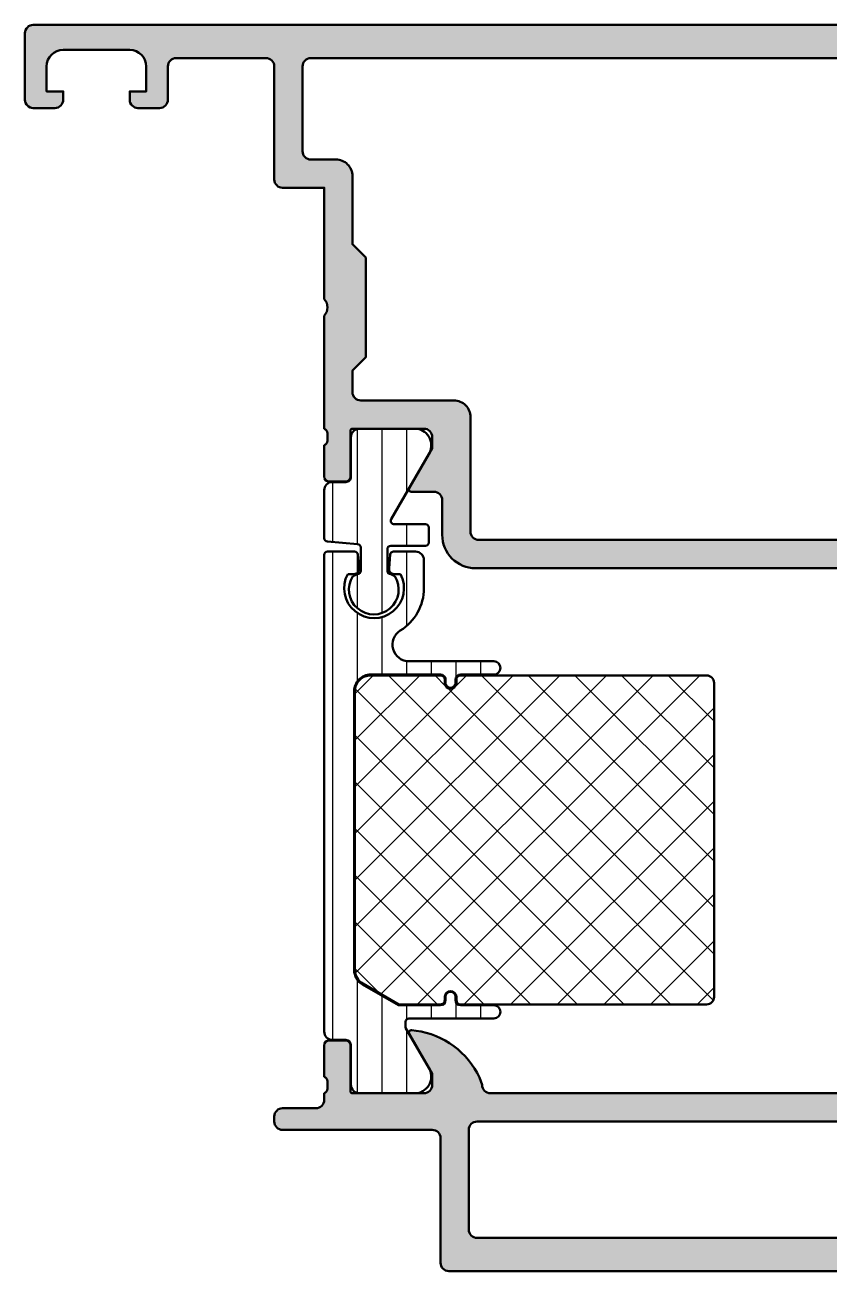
# Model space of a CAD drawing. Extents: x -20 to 78, y 10 to 85.
# Drawn here: x -20 to 28.4, y 10 to 85 of the extents above; entities that cross this region are included whole.
import ezdxf

# ---------------------------------------------------------------- set-up
doc = ezdxf.new("R2010")
doc.units = 0
for name, color, linetype, lineweight in [('0S-Alu contour', 7, 'Continuous', 50), ('0S-Alu hatch', 252, 'Continuous', 25), ('0S-Plastic contour', 254, 'Continuous', 50), ('0S-Plastic hatch', 253, 'Continuous', 25), ('0S-PT contour', 91, 'Continuous', 50), ('0S-PT hatch', 103, 'Continuous', 25)]:
    doc.layers.add(name, color=color, linetype=linetype, lineweight=lineweight)
pattern_1 = [(90, (0, 0), (-1.4859, 0), [])]

# ---------------------------------------------------------------- blocks, each defined once
blk = doc.blocks.new('398790__73D74EE0_FB22_4A8C_B24D_59E023AB0B84_')
at = {"layer": '0S-Alu hatch'}
h = blk.add_hatch(color=256, dxfattribs=at)
edge = h.paths.add_edge_path()
edge.add_line((-4.50000000000557, 18.50000824363941), (4.499999999994201, 18.50000824363964))
edge.add_ellipse((4.500030519905962, 18.00003875976304), major_axis=(-0.499969484808123, 0), ratio=1, start_angle=179.992131141837, end_angle=270.0034975377282, ccw=False)
edge.add_line((4.999999999998977, 17.99997009521247), (4.999999999998976, 10.50000824365055))
edge.add_arc((5.500030517577215, 10.50003876121787), 0.5000305185095038, 180.0034968421549, 269.9965031559675)
edge.add_line((5.499999999993747, 10.00000824363963), (71.64911849975977, 10.00000072212959))
edge.add_arc((71.64911861346518, 11.00000072212953), 0.9999999999999442, 269.9999934851598, 329.9999999999985)
edge.add_line((72.51514401724955, 10.50000072212954), (77.86602540378442, 19.76799914888205))
edge.add_arc((77.00000000000117, 20.267999148882), 0.9999999999989476, 329.9999999999688, 360)
edge.add_line((78.00000000000011, 20.267999148882), (77.99999999999989, 24.5000011283263))
edge.add_arc((77.49995117187522, 24.50000112832613), 0.5000488281246476, 0, 90.00000000004559)
edge.add_line((77.49995117187484, 25.00004995645078), (76.19995117187489, 25.00004995645066))
edge.add_arc((76.19995117187511, 24.50004995645089), 0.4999999999997727, 90.00000000002605, 180)
edge.add_line((75.69995117187534, 24.50004995645089), (75.69995117187511, 24.00004995645101))
edge.add_line((75.69995117187511, 24.00004995645101), (76.69995117187511, 24.00004995645066))
edge.add_line((76.69995117187511, 24.00004995645066), (76.69995117187443, 22.50004995645055))
edge.add_ellipse((75.69995117187506, 22.50004995645026), major_axis=(-0.9999999999993747, 0), ratio=1, start_angle=90.00000000002927, end_angle=180, ccw=False)
edge.add_line((75.69995117187557, 21.50004995645089), (71.69995117187511, 21.50004995645089))
edge.add_ellipse((71.69995117187521, 22.50004995645101), major_axis=(-1.000000000000113, 0), ratio=1, start_angle=0, end_angle=89.99999999999352, ccw=False)
edge.add_line((70.69995117187511, 22.50004995645101), (70.69995117187511, 24.00004995645089))
edge.add_line((70.69995117187511, 24.00004995645089), (71.69995117187511, 24.00004995645101))
edge.add_line((71.69995117187511, 24.00004995645101), (71.69995117187511, 24.50004995645078))
edge.add_arc((71.1999511718746, 24.50004995645061), 0.5000000000005116, 0, 90.00000000004559)
edge.add_line((71.1999511718742, 25.00004995645112), (68.3999629060678, 25.00004995645078))
edge.add_arc((68.39996290606791, 24.50004995645112), 0.499999999999659, 90.00000000001303, 180)
edge.add_line((67.89996290606825, 24.50004995645112), (67.89996290606871, 24.30004995645096))
edge.add_arc((68.39996290606831, 24.30004995645056), 0.4999999999996021, 180, 269.9999999999674)
edge.add_line((68.39996290606803, 23.80004995645096), (68.9000511718749, 23.80004995645107))
edge.add_ellipse((68.90005117187508, 23.30009878457584), major_axis=(-0.4999511718752387, 0), ratio=1, start_angle=180, end_angle=270.00000000001955, ccw=False)
edge.add_line((69.40000234375032, 23.30009878457584), (69.39990234374989, 21.483936675201))
edge.add_arc((70.88651459583814, 21.48659010828756), 1.486614620123871, 180.1022663141738, 270.5198399252815)
edge.add_line((70.90000234375077, 20.00003667520072), (74.18948055541557, 20.00003667520094))
edge.add_ellipse((74.18948055541517, 19.00003667520077), major_axis=(-1.000000000000174, 0), ratio=1, start_angle=149.9999999999873, end_angle=269.9999999999772, ccw=False)
edge.add_line((75.05550595919965, 18.50003667520049), (71.59138288401698, 12.49999950531265))
edge.add_ellipse((70.72535748023272, 12.99999950531302), major_axis=(-1.000000000000031, 0), ratio=1, start_angle=89.99996126453891, end_angle=149.9999999999769, ccw=False)
edge.add_line((70.72535680417138, 11.99999950531322), (57.80000305175907, 12.00000824363952))
edge.add_line((57.80000305175907, 12.00000824363952), (51.72874450683559, 12.43366302879577))
edge.add_line((51.72874450683559, 12.43366302879577), (51.25941467285077, 12.58983673485035))
edge.add_line((51.25941467285077, 12.58983673485035), (50.9223480224606, 12.95185150535804))
edge.add_line((50.9223480224606, 12.95185150535804), (50.8000030517577, 13.43111481102245))
edge.add_line((50.8000030517577, 13.43111481102245), (50.80000305175724, 23.00000824363918))
edge.add_ellipse((51.30000305175747, 23.00000824363918), major_axis=(-0.5000000000002274, 0), ratio=1, start_angle=270, end_angle=360, ccw=False)
edge.add_line((51.30000305175747, 23.50000824363941), (52.30000305175747, 23.50000824363941))
edge.add_line((52.30000305175747, 23.50000824363941), (52.55000305175769, 23.56699432762379))
edge.add_line((52.55000305175769, 23.56699432762379), (52.73301696777287, 23.75000824363964))
edge.add_line((52.73301696777287, 23.75000824363964), (52.80000305175724, 24.00000824364032))
edge.add_line((52.80000305175724, 24.00000824364032), (52.80000305175747, 25.5000082413303))
edge.add_ellipse((52.8788394983005, 25.7675288333234), major_axis=(-0.2788950563274208, 0), ratio=1, start_angle=-1.16458937409908, end_angle=73.580123580507, ccw=False)
edge.add_line((52.60000205175747, 25.77319724132179), (52.60000205175747, 26.22679124132178))
edge.add_ellipse((52.87887014740064, 26.23245190079883), major_axis=(-0.2789255417371575, 0), ratio=1, start_angle=-73.57540544464553, end_angle=1.162870072885596, ccw=False)
edge.add_line((52.80000305175748, 26.49999524132178), (52.80000305175748, 28.38000624133029))
edge.add_arc((52.50000305175747, 28.3800062413303), 0.3000000000000043, 0, 89.99999999999864)
edge.add_line((52.50000305175748, 28.6800062413303), (51.5200287327147, 28.6800062413303))
edge.add_arc((51.5200287327147, 28.38000624133029), 0.3000000000000149, 90.00000000000136, 180)
edge.add_line((51.22002873271469, 28.38000624133029), (51.22002873271469, 25.6200082413303))
edge.add_ellipse((51.10002873502341, 25.62000824133029), major_axis=(-0.1199999976912878, 0), ratio=1, start_angle=90.00000000000341, end_angle=180, ccw=False)
edge.add_line((51.10002873502342, 25.500008243639), (46.80000305175747, 25.50000824363941))
edge.add_ellipse((46.79999273164656, 25.99999792352851), major_axis=(-0.4999896799956042, 0), ratio=1, start_angle=-0.001182622279827683, end_angle=90.0011826220071, ccw=False)
edge.add_line((46.30000305175747, 26.0000082436391), (46.30000305175769, 26.70002045067044))
edge.add_line((46.30000305175769, 26.70002045067044), (47.68824768066372, 29.1045309487172))
edge.add_arc((47.56129708511834, 29.16122133523455), 0.1390332824643522, 335.9366245844328, 446.6097434881066)
edge.add_line((47.5695190429684, 29.30001129539711), (47.5291900634769, 29.29453339012401))
edge.add_line((47.5291900634769, 29.29453339012401), (47.26858520507869, 29.26847137840515))
edge.add_arc((47.98929224566395, 24.32045709332615), 5.00022639524402, 98.28718532858188, 149.7131689069925)
edge.add_line((43.67153930663914, 26.84221710594387), (43.46289062500079, 26.44503082664711))
edge.add_line((43.46289062500079, 26.44503082664711), (43.30000305175679, 26.00000824363941))
edge.add_ellipse((42.80000305082603, 26.00000824363907), major_axis=(-0.5000000009307543, 0), ratio=1, start_angle=89.99650294258907, end_angle=180, ccw=False)
edge.add_line((42.79997253324302, 25.50000824363964), (40.90001525878858, 25.50000824363964))
edge.add_arc((40.90001525878864, 24.00000824363981), 1.499999999999829, 90.00000000000217, 180)
edge.add_line((39.40001525878881, 24.00000824363981), (39.40001525878836, 21.2000082436398))
edge.add_ellipse((38.90001525878825, 21.20000824363968), major_axis=(-0.5000000000001137, 0), ratio=1, start_angle=90.00000000001302, end_angle=180, ccw=False)
edge.add_line((38.90001525878836, 20.70000824363957), (8.00003051757733, 20.70000824363957))
edge.add_ellipse((8.000010727895614, 21.20001897125944), major_axis=(-0.5000107280114893, 0), ratio=1, start_angle=0.0012292686208184023, end_angle=90.00226768182557, ccw=False)
edge.add_line((7.499999999999204, 21.20000824363685), (7.337127685546306, 21.64503082664727))
edge.add_arc((2.810831850583028, 19.52062037092582), 5.000047376773994, 25.14294558707304, 81.71391756521133)
edge.add_line((3.531417846678437, 24.4684713784053), (3.270812988277498, 24.49453339012417))
edge.add_line((3.270812988277498, 24.49453339012417), (3.230484008788494, 24.50001129539716))
edge.add_arc((3.238705966638377, 24.36122133523458), 0.1390332824643608, 93.3902565118197, 204.0633754152994)
edge.add_line((3.111755371092731, 24.30453094871781), (4.499999999998976, 21.90002045067116))
edge.add_line((4.499999999998976, 21.90002045067116), (4.499999999998976, 21.20000824363991))
edge.add_ellipse((4.000010320109652, 21.19999792352889), major_axis=(-0.4999896799958316, 0), ratio=1, start_angle=89.99881737812319, end_angle=180.0011826222799, ccw=False)
edge.add_line((3.999999999999886, 20.70000824363957), (-0.3000256809578019, 20.70000824363921))
edge.add_ellipse((-0.3000256809578161, 20.82000824363921), major_axis=(-0.120000000000001, 0), ratio=1, start_angle=0, end_angle=90.00000000000682, ccw=False)
edge.add_line((-0.4200256809578172, 20.82000824363921), (-0.4200256809578065, 23.5800062436392))
edge.add_arc((-0.7200256809578179, 23.58000624363921), 0.3000000000000114, 0, 90)
edge.add_line((-0.7200256809578179, 23.88000624363922), (-1.700000000000599, 23.88000624363921))
edge.add_arc((-1.700000000000585, 23.58000624363921), 0.3000000000000078, 90.00000000000273, 180)
edge.add_line((-2.000000000000593, 23.58000624363921), (-2.000000000000596, 21.69999524363069))
edge.add_ellipse((-2.078867095643758, 21.43245190310775), major_axis=(-0.2789255417371457, 0), ratio=1, start_angle=178.8371299271133, end_angle=253.5754054446464, ccw=False)
edge.add_line((-1.799999000000594, 21.42679124363069), (-1.799999000000596, 20.97319724363069))
edge.add_ellipse((-2.078836446543633, 20.96752883563231), major_axis=(-0.2788950563274236, 0), ratio=1, start_angle=106.4198764194908, end_angle=181.1645893740976, ccw=False)
edge.add_line((-2.000000000000598, 20.7000082436392), (-2.000000000001477, 20.30001129539677))
edge.add_ellipse((-2.499984741444393, 20.29999603707308), major_axis=(-0.499984741675739, 0), ratio=1, start_angle=89.99999999943333, end_angle=180.0017485284276, ccw=False)
edge.add_line((-2.499984741449338, 19.80001129539734), (-4.500000000005798, 19.80001129539745))
edge.add_arc((-4.499938970430648, 19.2999502581446), 0.5000610409769993, 90.00699262050773, 179.9877617963108)
edge.add_line((-5.000000000000341, 19.30005706965641), (-5.00000000000125, 19.00000824364987))
edge.add_arc((-4.499969482422898, 19.00003876121776), 0.5000305185096174, 180.0034968421549, 269.9965031560586)
edge = h.paths.add_edge_path()
edge.add_line((48.60001525878863, 12.00000569351017), (7.20000305175688, 12.00000569351028))
edge.add_ellipse((7.200003051756993, 12.5000056935104), major_axis=(-0.5000000000001137, 0), ratio=1, start_angle=0, end_angle=89.99999999998698, ccw=False)
edge.add_line((6.70000305175688, 12.50000569351028), (6.70000305175688, 18.50000519188155))
edge.add_ellipse((7.200003051757221, 18.50000519188155), major_axis=(-0.5000000000003411, 0), ratio=1, start_angle=270.000000000013, end_angle=360, ccw=False)
edge.add_line((7.200003051757107, 19.00000519188189), (39.60001525878795, 19.00000519188166))
edge.add_arc((39.60001525878846, 20.50000519188206), 1.500000000000397, 269.9999999999804, 360)
edge.add_line((41.10001525878885, 20.50000519188166), (41.10001525878863, 23.30000824363908))
edge.add_ellipse((41.60001525878868, 23.30000824363908), major_axis=(-0.500000000000057, 0), ratio=1, start_angle=269.9999999999544, end_angle=360, ccw=False)
edge.add_line((41.60001525878908, 23.80000824363914), (48.60001525878885, 23.80000824363914))
edge.add_ellipse((48.60001525878897, 23.30000824363925), major_axis=(-0.4999999999998864, 0), ratio=1, start_angle=180, end_angle=270.000000000013, ccw=False)
edge.add_line((49.10001525878886, 23.30000824363937), (49.10001525878886, 12.50000569351062))
edge.add_ellipse((48.6000152587884, 12.50000569351062), major_axis=(-0.5000000000004547, 0), ratio=1, start_angle=90.00000000002609, end_angle=180, ccw=False)
at = {"layer": '0S-Alu contour', "color": 7}
for points in [[(3.111755371092731, 24.30453094871781), (4.499999999998976, 21.90002045067116), (4.499999999998976, 21.20000824363991)], [(3.531417846678437, 24.4684713784053), (3.270812988277498, 24.49453339012417), (3.230484008788494, 24.50001129539716)], [(-2.000000000000593, 23.58000624363921), (-2.000000000000596, 21.69999524363069)], [(-0.7200256809578179, 23.88000624363922), (-1.700000000000599, 23.88000624363921)], [(-0.4200256809578172, 20.82000824363921), (-0.4200256809578065, 23.5800062436392)], [(-1.799999000000594, 21.42679124363069), (-1.799999000000596, 20.97319724363069)], [(7.499999999999204, 21.20000824363685), (7.337127685546306, 21.64503082664727)], [(-2.000000000000598, 20.7000082436392), (-2.000000000001477, 20.30001129539677)], [(3.999999999999886, 20.70000824363957), (-0.3000256809578019, 20.70000824363921)], [(38.90001525878836, 20.70000824363957), (8.00003051757733, 20.70000824363957)], [(-2.499984741449338, 19.80001129539734), (-4.500000000005798, 19.80001129539745)], [(-5.000000000000341, 19.30005706965641), (-5.00000000000125, 19.00000824364987)], [(7.200003051757107, 19.00000519188189), (39.60001525878795, 19.00000519188166)], [(-4.50000000000557, 18.50000824363941), (4.499999999994201, 18.50000824363964)], [(6.70000305175688, 12.50000569351028), (6.70000305175688, 18.50000519188155)], [(4.999999999998977, 17.99997009521247), (4.999999999998976, 10.50000824365055)], [(48.60001525878863, 12.00000569351017), (7.20000305175688, 12.00000569351028)], [(5.499999999993747, 10.00000824363963), (71.64911849975977, 10.00000072212959)]]:
    blk.add_lwpolyline(points, dxfattribs=at)
for centre, radius, start, end in [((3.238705966638377, 24.36122133523458), 0.1390332824643608, 93.3902565118197, 204.0633754152994), ((2.810831850583028, 19.52062037092582), 5.000047376773994, 25.14294558707304, 81.71391756521133), ((-1.700000000000585, 23.58000624363921), 0.3000000000000078, 90.00000000000273, 180), ((-0.7200256809578179, 23.58000624363921), 0.3000000000000114, 0, 90), ((-4.499938970430648, 19.2999502581446), 0.5000610409769993, 90.00699262050773, 179.9877617963108), ((-4.499969482422898, 19.00003876121776), 0.5000305185096174, 180.0034968421549, 269.9965031560586), ((5.500030517577215, 10.50003876121787), 0.5000305185095038, 180.0034968421549, 269.9965031559675)]:
    blk.add_arc(centre, radius, start, end, dxfattribs=at)
at = {"layer": '0S-Alu contour', "color": 7, "extrusion": (0, 0, -1)}
for centre, radius, start, end in [((2.078867095643758, 21.43245190310775), 0.2789255417371457, 106.4245945553536, 181.1628700728868), ((-4.000010320109652, 21.19999792352889), 0.4999896799958316, 179.9988173777201, 270.0011826218768), ((-8.000010727895614, 21.20001897125944), 0.5000107280114893, 269.9977323181744, 359.9987707313792), ((2.499984741444393, 20.29999603707308), 0.4999847416757391, 179.9982514715724, 270.0000000005667), ((2.078836446543633, 20.96752883563231), 0.2788950563274236, 178.8354106259024, 253.5801235805092), ((0.3000256809578161, 20.82000824363921), 0.120000000000001, 269.9999999999932, 0), ((-7.200003051757221, 18.50000519188155), 0.5000000000003411, 0, 89.99999999998697), ((-4.500030519905962, 18.00003875976304), 0.499969484808123, 89.99650246227179, 180.007868858163), ((-7.200003051756993, 12.5000056935104), 0.5000000000001137, 270.000000000013, 0)]:
    blk.add_arc(centre, radius, start, end, dxfattribs=at)
blk = doc.blocks.new('371280__EBB3E214_473C_4F26_9E7B_59415303142A_')
at = {"layer": '0S-PT hatch'}
h = blk.add_hatch(dxfattribs=at)
h.set_pattern_fill('ANSI37', color=256, scale=0.625, angle=90, style=0)
h.set_pattern_definition([(135, (0, 0), (-1.403165018917055, -1.403165018917055), []), (225, (0, 0), (1.403165018917055, -1.403165018917055), [])])
edge = h.paths.add_edge_path()
edge.add_ellipse((20.99996411505678, 45.39996320358596), major_axis=(-0.4500221525778036, 0), ratio=1, start_angle=180.002820352431, end_angle=269.99747651946143, ccw=False)
edge.add_line((21.44998626708937, 45.3999853556726), (21.44998626714362, 26.49996327329745))
edge.add_ellipse((20.99996411500235, 26.49998309364286), major_axis=(-0.4500221525777468, 0), ratio=1, start_angle=90.00282035246568, end_angle=179.9974765193581, ccw=False)
edge.add_line((20.99998626708925, 26.04996094161033), (6.199987792968229, 26.04996094161044))
edge.add_ellipse((6.199987792968244, 26.29996094161042), major_axis=(-0.2499999999999787, 0), ratio=1, start_angle=0, end_angle=89.9999999999967, ccw=False)
edge.add_line((5.949987792968265, 26.29996094161042), (5.949987792968272, 26.49996094161044))
edge.add_arc((5.599992370604937, 26.49996094161044), 0.3499954223633352, 0, 180)
edge.add_line((5.249996948241602, 26.49996094161044), (5.249996948241602, 26.29996094161051))
edge.add_ellipse((4.999996948241545, 26.29996094161051), major_axis=(-0.2500000000000568, 0), ratio=1, start_angle=89.9999999999967, end_angle=180, ccw=False)
edge.add_line((4.99999694824153, 26.04996094161045), (2.487174387185305, 26.04996094161044))
edge.add_line((2.487174387185305, 26.04996094161044), (0.3250747343361127, 27.29799485979744))
edge.add_ellipse((0.8000817602370204, 28.12080053539814), major_axis=(-0.9500741310318643, 0), ratio=1, start_angle=0.0011422939418821443, end_angle=60.0020918199142, ccw=False)
edge.add_line((-0.1499923706060283, 28.12078159396941), (-0.1500049806611798, 44.89998432859793))
edge.add_ellipse((0.7999950193382688, 44.89998535567294), major_axis=(-0.950000000000004, 0), ratio=1, start_angle=-90.0000000000008, end_angle=6.194420529936906e-05, ccw=False)
edge.add_line((0.799995019338283, 45.84998535567295), (4.99999694824163, 45.84998535567294))
edge.add_ellipse((4.999996948241516, 45.59998535567286), major_axis=(-0.2500000000000782, 0), ratio=1, start_angle=180, end_angle=269.99999999997397, ccw=False)
edge.add_line((5.249996948241594, 45.59998535567286), (5.249996948241715, 45.39998535567294))
edge.add_arc((5.599992370604937, 45.39998535567294), 0.3499954223632216, 180, 360)
edge.add_line((5.949987792968158, 45.39998535567294), (5.949987792968158, 45.59998535567296))
edge.add_ellipse((6.199987792968116, 45.59998535567287), major_axis=(-0.2499999999999574, 0), ratio=1, start_angle=269.99999999997397, end_angle=360, ccw=False)
edge.add_line((6.199987792968229, 45.84998535567282), (20.99998393540224, 45.84998535572729))
at = {"layer": '0S-PT contour', "color": 7}
for points in [[(0.799995019338283, 45.84998535567295), (4.99999694824163, 45.84998535567294)], [(6.199987792968229, 45.84998535567282), (20.99998393540224, 45.84998535572729)], [(5.249996948241594, 45.59998535567286), (5.249996948241715, 45.39998535567294)], [(5.949987792968158, 45.39998535567294), (5.949987792968158, 45.59998535567296)], [(21.44998626708937, 45.3999853556726), (21.44998626714362, 26.49996327329745)], [(-0.1499923706060283, 28.12078159396941), (-0.1500049806611798, 44.89998432859793)], [(4.99999694824153, 26.04996094161045), (2.487174387185305, 26.04996094161044), (0.3250747343361127, 27.29799485979744)], [(5.249996948241602, 26.49996094161044), (5.249996948241602, 26.29996094161051)], [(5.949987792968265, 26.29996094161042), (5.949987792968272, 26.49996094161044)], [(20.99998626708925, 26.04996094161033), (6.199987792968229, 26.04996094161044)]]:
    blk.add_lwpolyline(points, dxfattribs=at)
at = {"layer": '0S-PT contour', "color": 7, "extrusion": (0, 0, -1)}
for centre, radius, start, end in [((-0.7999950193382688, 44.89998535567294), 0.950000000000004, 359.9999380557947, 90.00000000000087), ((-4.999996948241516, 45.59998535567286), 0.2500000000000782, 90.00000000002605, 180), ((-6.199987792968116, 45.59998535567287), 0.2499999999999574, 0, 90.00000000002605), ((-20.99996411505678, 45.39996320358596), 0.4500221525778036, 90.0025234805386, 179.997179647569), ((-0.8000817602370204, 28.12080053539814), 0.9500741310318646, 299.9979081800858, 359.9988577060581), ((-4.999996948241545, 26.29996094161051), 0.2500000000000568, 180, 270.0000000000033), ((-6.199987792968244, 26.29996094161042), 0.2499999999999787, 270.0000000000033, 0), ((-20.99996411500235, 26.49998309364286), 0.4500221525777468, 180.002523480642, 269.9971796475343)]:
    blk.add_arc(centre, radius, start, end, dxfattribs=at)
at = {"layer": '0S-PT contour', "color": 7}
for centre, radius, start, end in [((5.599992370604937, 45.39998535567294), 0.3499954223632216, 180, 0), ((5.599992370604937, 26.49996094161044), 0.3499954223633352, 0, 180)]:
    blk.add_arc(centre, radius, start, end, dxfattribs=at)
blk = doc.blocks.new('284173__B06D1944_C1D8_44AC_A941_96C193E61811___2B6ABFAF_1F3C_430B_A15C_247770D3C22D_')
at = {"layer": '0S-Plastic hatch'}
h = blk.add_hatch(dxfattribs=at)
h.set_pattern_fill('ANSI31', color=256, scale=0.4680000000000001, angle=45, style=0)
h.set_pattern_definition(pattern_1)
edge = h.paths.add_edge_path()
edge.add_line((-2.000000000000596, 56.99001113805333), (-2.000000000000596, 54.10750549230137))
edge.add_arc((-1.799595988752599, 54.10789726604561), 0.2004043941907312, 180.1120085038914, 269.8836202750908)
edge.add_line((-1.800003051758409, 53.90749328527012), (-5.969e-13, 53.74999206456699))
edge.add_ellipse((-0.0004042574462773, 53.54959088913759), major_axis=(-0.2004015831713085, 0), ratio=1, start_angle=180.1112080115199, end_angle=269.8844207674584, ccw=False)
edge.add_line((0.1999969482415932, 53.54997985753573), (0.1999969482415906, 52.14998405370273))
edge.add_ellipse((-0.0004070419540483, 52.15037582177719), major_axis=(-0.2004043731273295, 0), ratio=1, start_angle=90.11419246348709, end_angle=179.8879931053385, ccw=False)
edge.add_line((-7.629395128e-06, 51.94997184667148), (-0.2765027875782948, 51.82658208142214))
edge.add_arc((0.9816775799674388, 51.01679631107989), 1.496252261861719, 147.2339948942791, 392.5172540223671)
edge.add_line((2.243361784373867, 51.82111204478005), (1.999999999999403, 51.94997184667148))
edge.add_ellipse((2.0003965918348, 52.15037300116126), major_axis=(-0.200401546914977, 0), ratio=1, start_angle=0.11120204489219532, end_angle=89.8866123862843, ccw=False)
edge.add_line((1.799995422362687, 52.14998405370273), (1.799995422362684, 53.45000427159824))
edge.add_ellipse((2.000357587040269, 53.44962376792531), major_axis=(-0.200362525980616, 0), ratio=1, start_angle=270.1044375530915, end_angle=359.89119089237767, ccw=False)
edge.add_line((1.999992370604871, 53.64998596105138), (4.099990844725979, 53.64998596105137))
edge.add_arc((4.099594252890568, 53.85038711554113), 0.2004015469149699, 270.1133876137198, 359.8887979551046)
edge.add_line((4.299995422362673, 53.8499981680826), (4.299995422362684, 54.749992064567))
edge.add_arc((4.099573298768291, 54.74958216378547), 0.2004225427558907, 0.1171804371410508, 89.88063399403912)
edge.add_line((4.099990844725965, 54.95000427159823), (2.212425701843741, 54.95000427159824))
edge.add_ellipse((2.212425701843727, 55.15000427159825), major_axis=(-0.2000000000000028, 0), ratio=1, start_angle=-29.879840183826218, end_angle=90.00000000000409, ccw=False)
edge.add_line((2.039011283692123, 55.2496408089585), (4.28548149809886, 59.15955513805332))
edge.add_arc((3.444228849107517, 59.70019006333047), 0.9999960709244738, 327.2729839001592, 441.8183919481002)
edge.add_line((3.586539498098871, 60.69000813805332), (0.1099979999991234, 60.6900082436392))
edge.add_arc((0.1099953603740431, 60.19001226620058), 0.4999959774455904, 89.9996975188133, 180.0003024817733)
edge.add_line((-0.3900006170645795, 60.19000962657038), (-0.3896686724066711, 57.79005273746637))
edge.add_ellipse((-0.6896686695371131, 57.79001124363919), major_axis=(-0.3000000000000047, 0), ratio=1, start_angle=90.00000746561778, end_angle=180.0079247372928, ccw=False)
edge.add_line((-0.6896686304472297, 57.49001124363918), (-1.500000065150402, 57.49001113805332))
edge.add_arc((-1.500000000000596, 56.99001113805333), 0.4999999999999972, 90.00000746561778, 180)
at = {"layer": '0S-Plastic contour', "color": 7}
for points in [[(-0.3900006170645795, 60.19000962657038), (-0.3896686724066711, 57.79005273746637)], [(3.586539498098871, 60.69000813805332), (0.1099979999991234, 60.6900082436392)], [(2.039011283692123, 55.2496408089585), (4.28548149809886, 59.15955513805332)], [(-0.6896686304472297, 57.49001124363918), (-1.500000065150402, 57.49001113805332)], [(-2.000000000000596, 56.99001113805333), (-2.000000000000596, 54.10750549230137)], [(4.099990844725965, 54.95000427159823), (2.212425701843741, 54.95000427159824)], [(4.299995422362673, 53.8499981680826), (4.299995422362684, 54.749992064567)], [(-1.800003051758409, 53.90749328527012), (-5.969e-13, 53.74999206456699)], [(0.1999969482415932, 53.54997985753573), (0.1999969482415906, 52.14998405370273)], [(1.799995422362687, 52.14998405370273), (1.799995422362684, 53.45000427159824)], [(1.999992370604871, 53.64998596105138), (4.099990844725979, 53.64998596105137)], [(-7.629395128e-06, 51.94997184667148), (-0.2765027875782948, 51.82658208142214)], [(2.243361784373867, 51.82111204478005), (1.999999999999403, 51.94997184667148)]]:
    blk.add_lwpolyline(points, dxfattribs=at)
for centre, radius, start, end in [((0.1099953603740431, 60.19001226620058), 0.4999959774455904, 89.9996975188133, 180.0003024817733), ((3.444228849107517, 59.70019006333047), 0.9999960709244738, 327.2729839001592, 81.81839194810021), ((-1.500000000000596, 56.99001113805333), 0.4999999999999972, 90.00000746561778, 180), ((4.099573298768291, 54.74958216378547), 0.2004225427558907, 0.1171804371410508, 89.88063399403912), ((-1.799595988752599, 54.10789726604561), 0.2004043941907312, 180.1120085038914, 269.8836202750908), ((4.099594252890568, 53.85038711554113), 0.2004015469149699, 270.1133876137198, 359.8887979551046), ((0.9816775799674388, 51.01679631107989), 1.496252261861719, 147.2339948942791, 32.51725402236708)]:
    blk.add_arc(centre, radius, start, end, dxfattribs=at)
at = {"layer": '0S-Plastic contour', "color": 7, "extrusion": (0, 0, -1)}
for centre, radius, start, end in [((0.6896686695371131, 57.79001124363919), 0.3000000000000047, 179.9920752627072, 269.9999925343822), ((-2.212425701843727, 55.15000427159825), 0.2000000000000028, 269.9999999999959, 29.87984018382625), ((0.0004042574462773, 53.54959088913759), 0.2004015831713085, 90.1155792325416, 179.8887919884801), ((-2.000357587040269, 53.44962376792531), 0.200362525980616, 0.1088091076223094, 89.89556244690851), ((0.0004070419540483, 52.15037582177719), 0.2004043731273295, 180.1120068946615, 269.8858075365129), ((-2.0003965918348, 52.15037300116126), 0.200401546914977, 270.1133876137157, 359.8887979551078)]:
    blk.add_arc(centre, radius, start, end, dxfattribs=at)
blk = doc.blocks.new('284173__25FDC08F_BD5D_4C4C_A2ED_BCF768C8A1D4___205DA01F_A768_43CD_B1E0_B575760CC8D6_')
at = {"layer": '0S-Plastic hatch'}
h = blk.add_hatch(dxfattribs=at)
h.set_pattern_fill('ANSI31', color=256, scale=0.4680000000000001, angle=45, style=0)
h.set_pattern_definition(pattern_1)
edge = h.paths.add_edge_path()
edge.add_line((-2.000006103519396, 53.09996088836273), (-1.999999985072108, 24.41000513701569))
edge.add_arc((-1.499999985072122, 24.41000524364617), 0.4999999999999972, 180.0000122241782, 270)
edge.add_line((-1.499999985072122, 23.91000524364617), (-0.6896686666672736, 23.91000524364617))
edge.add_ellipse((-0.6896686666672736, 23.61000524364617), major_axis=(-0.2999999999999971, 0), ratio=1, start_angle=180, end_angle=270, ccw=False)
edge.add_line((-0.3896686666672764, 23.61000524364617), (-0.3900006170643024, 21.21000686070986))
edge.add_arc((0.1099953603743131, 21.21000422108478), 0.4999959774455833, 179.9996975182267, 270.0003024811867)
edge.add_line((0.1099979999993933, 20.71000824364617), (3.586539498098858, 20.71000824364617))
edge.add_arc((3.444228849107503, 21.69982631836902), 0.9999960709244778, 278.1816080518998, 392.7270160998402)
edge.add_line((4.285481498098855, 22.24046124364617), (2.900003051757224, 24.64018063442868))
edge.add_line((2.900003051757224, 24.64018063442868), (2.900003051757224, 24.99997314864176))
edge.add_ellipse((3.100003051757212, 24.99997314864182), major_axis=(-0.1999999999999886, 0), ratio=1, start_angle=270.00000000001626, end_angle=360, ccw=False)
edge.add_line((3.100003051757155, 25.19997314864181), (8.199990844725974, 25.19997314864183))
edge.add_arc((8.199990844725974, 25.59996704512619), 0.3999938964843608, 270, 450)
edge.add_line((8.199990844725974, 25.99996094161055), (6.199987792968116, 25.99996094161067))
edge.add_ellipse((6.199987792968144, 26.29996094161065), major_axis=(-0.2999999999999829, 0), ratio=1, start_angle=0, end_angle=89.9999999999946, ccw=False)
edge.add_line((5.899987792968161, 26.29996094161065), (5.899987792968161, 26.49996094161059))
edge.add_arc((5.59999237060488, 26.49996094161047), 0.2999954223632812, 0, 180)
edge.add_line((5.299996948241599, 26.49996094161035), (5.299996948241599, 26.29996094161063))
edge.add_ellipse((4.999996948241474, 26.29996094161056), major_axis=(-0.300000000000125, 0), ratio=1, start_angle=90.00000000001091, end_angle=180, ccw=False)
edge.add_line((4.99999694824153, 25.99996094161044), (2.473779296874525, 25.99996094161055))
edge.add_line((2.473779296874525, 25.99996094161055), (0.3000762939447696, 27.25469268920527))
edge.add_ellipse((0.8000825696632176, 28.12080100274063), major_axis=(-1.000074940458406, 0), ratio=1, start_angle=0.0011141101646217066, end_angle=60.0020636361117, ccw=False)
edge.add_line((-0.1999923706061229, 28.12078155639282), (-0.2000049806611486, 44.89998427454138))
edge.add_ellipse((0.7999950193383399, 44.89998535567308), major_axis=(-1.000000000000072, 0), ratio=1, start_angle=-89.99999999999591, end_angle=6.194420529936906e-05, ccw=False)
edge.add_line((0.7999950193382687, 45.89998535567316), (4.999996948241516, 45.89998535567294))
edge.add_ellipse((4.999996948241587, 45.59998535567293), major_axis=(-0.3000000000000043, 0), ratio=1, start_angle=180, end_angle=270.00000000001353, ccw=False)
edge.add_line((5.299996948241592, 45.59998535567293), (5.299996948241599, 45.39998535567305))
edge.add_arc((5.59999237060488, 45.39998535567305), 0.2999954223632812, 180, 360)
edge.add_line((5.899987792968161, 45.39998535567304), (5.899987792968161, 45.59998535567292))
edge.add_ellipse((6.199987792968343, 45.59998535567287), major_axis=(-0.3000000000001819, 0), ratio=1, start_angle=270, end_angle=360, ccw=False)
edge.add_line((6.199987792968343, 45.89998535567305), (8.199990844725974, 45.89998535567296))
edge.add_arc((8.199990844725974, 46.29997925215739), 0.3999938964844176, 270, 450)
edge.add_line((8.199990844725974, 46.6999731486418), (3.107183946177954, 46.6999731486418))
edge.add_ellipse((3.10718394617794, 47.69997314864174), major_axis=(-0.999999999999943, 0), ratio=1, start_angle=-58.21166935638939, end_angle=90.0000000000008, ccw=False)
edge.add_arc((1.000053194031238, 51.09997314766509), 3.000000000000182, 301.7883306436116, 360.0039970867418)
edge.add_line((4.000053186731247, 51.10018243463732), (3.9999938964839, 52.7999609416105))
edge.add_arc((3.499993896483744, 52.79996094161044), 0.5000000000001564, 0, 90.00000000000651)
edge.add_line((3.499993896483687, 53.2999609416106), (2.173978524999313, 53.29996094161059))
edge.add_arc((2.173978524999299, 53.09996094161061), 0.1999999999999886, 89.99999999999594, 174.9998434473607)
edge.add_line((1.97473963300986, 53.11739263455238), (1.901135558496392, 52.27612068805465))
edge.add_arc((2.199993896480634, 52.24997314864193), 0.3000000000000722, 174.9998434473521, 270.0000000000027)
edge.add_line((2.199993896480648, 51.94997314864185), (2.586716358770402, 51.9499731486418))
edge.add_ellipse((1.000053194031423, 51.09997314766513), major_axis=(-1.799999999999962, 0), ratio=1, start_angle=-28.17864277579929, end_angle=208.1786427757992, ccw=False)
edge.add_line((-0.5866099707075562, 51.9499731486418), (-0.2000061035193426, 51.94997314864192))
edge.add_arc((-0.2000061035192999, 52.24997314864197), 0.300000000000054, 269.9999999999919, 365.0001565526374)
edge.add_line((0.0988522344649291, 52.27612068805463), (0.0252481599515733, 53.11739263455232))
edge.add_arc((-0.1739907320380922, 53.0999609416104), 0.2000000000002267, 5.000156552672089, 90.00000000000813)
edge.add_line((-0.1739907320381206, 53.29996094161064), (-1.800006103519351, 53.29996094161062))
edge.add_arc((-1.800006103519365, 53.09996094161059), 0.2000000000000313, 89.99999999999594, 179.9999847272327)
at = {"layer": '0S-Plastic contour', "color": 7}
for points in [[(-0.1739907320381206, 53.29996094161064), (-1.800006103519351, 53.29996094161062)], [(3.499993896483687, 53.2999609416106), (2.173978524999313, 53.29996094161059)], [(-2.000006103519396, 53.09996088836273), (-1.999999985072108, 24.41000513701569)], [(0.0988522344649291, 52.27612068805463), (0.0252481599515733, 53.11739263455232)], [(1.97473963300986, 53.11739263455238), (1.901135558496392, 52.27612068805465)], [(4.000053186731247, 51.10018243463732), (3.9999938964839, 52.7999609416105)], [(-0.5866099707075562, 51.9499731486418), (-0.2000061035193426, 51.94997314864192)], [(2.199993896480648, 51.94997314864185), (2.586716358770402, 51.9499731486418)], [(8.199990844725974, 46.6999731486418), (3.107183946177954, 46.6999731486418)], [(0.7999950193382687, 45.89998535567316), (4.999996948241516, 45.89998535567294)], [(6.199987792968343, 45.89998535567305), (8.199990844725974, 45.89998535567296)], [(5.299996948241592, 45.59998535567293), (5.299996948241599, 45.39998535567305)], [(5.899987792968161, 45.39998535567304), (5.899987792968161, 45.59998535567292)], [(-0.1999923706061229, 28.12078155639282), (-0.2000049806611486, 44.89998427454138)], [(4.99999694824153, 25.99996094161044), (2.473779296874525, 25.99996094161055), (0.3000762939447696, 27.25469268920527)], [(5.299996948241599, 26.49996094161035), (5.299996948241599, 26.29996094161063)], [(5.899987792968161, 26.29996094161065), (5.899987792968161, 26.49996094161059)], [(8.199990844725974, 25.99996094161055), (6.199987792968116, 25.99996094161067)], [(4.285481498098855, 22.24046124364617), (2.900003051757224, 24.64018063442868), (2.900003051757224, 24.99997314864176)], [(3.100003051757155, 25.19997314864181), (8.199990844725974, 25.19997314864183)], [(-1.499999985072122, 23.91000524364617), (-0.6896686666672736, 23.91000524364617)], [(-0.3896686666672764, 23.61000524364617), (-0.3900006170643024, 21.21000686070986)], [(0.1099979999993933, 20.71000824364617), (3.586539498098858, 20.71000824364617)]]:
    blk.add_lwpolyline(points, dxfattribs=at)
for centre, radius, start, end in [((-1.800006103519365, 53.09996094161059), 0.2000000000000313, 89.99999999999594, 179.9999847272327), ((-0.1739907320380922, 53.0999609416104), 0.2000000000002267, 5.000156552672089, 90.00000000000813), ((2.173978524999299, 53.09996094161061), 0.1999999999999886, 89.99999999999594, 174.9998434473607), ((3.499993896483744, 52.79996094161044), 0.5000000000001564, 0, 90.00000000000651), ((-0.2000061035192999, 52.24997314864197), 0.300000000000054, 269.9999999999919, 5.000156552637421), ((2.199993896480634, 52.24997314864193), 0.3000000000000722, 174.9998434473521, 270.0000000000027), ((1.000053194031238, 51.09997314766509), 3.000000000000182, 301.7883306436116, 0.0039970867418171), ((8.199990844725974, 46.29997925215739), 0.3999938964844176, 270, 90), ((5.59999237060488, 45.39998535567305), 0.2999954223632812, 180, 0), ((5.59999237060488, 26.49996094161047), 0.2999954223632812, 0, 180), ((8.199990844725974, 25.59996704512619), 0.3999938964843608, 270, 90), ((-1.499999985072122, 24.41000524364617), 0.4999999999999972, 180.0000122241782, 270), ((3.444228849107503, 21.69982631836902), 0.9999960709244778, 278.1816080518998, 32.72701609984018), ((0.1099953603743131, 21.21000422108478), 0.4999959774455833, 179.9996975182267, 270.0003024811867)]:
    blk.add_arc(centre, radius, start, end, dxfattribs=at)
at = {"layer": '0S-Plastic contour', "color": 7, "extrusion": (0, 0, -1)}
for centre, radius, start, end in [((-1.000053194031423, 51.09997314766513), 1.799999999999962, 151.8213572242008, 28.1786427757992), ((-3.10718394617794, 47.69997314864174), 0.999999999999943, 269.9999999999992, 58.21166935638949), ((-0.7999950193383399, 44.89998535567308), 1.000000000000072, 359.9999380557947, 89.99999999999594), ((-4.999996948241587, 45.59998535567293), 0.3000000000000043, 89.99999999998644, 180), ((-6.199987792968343, 45.59998535567287), 0.3000000000001819, 0, 90), ((-0.8000825696632176, 28.12080100274063), 1.000074940458406, 299.9979363638883, 359.9988858898354), ((-4.999996948241474, 26.29996094161056), 0.300000000000125, 180, 269.9999999999891), ((-6.199987792968144, 26.29996094161065), 0.2999999999999829, 270.0000000000054, 0), ((-3.100003051757212, 24.99997314864182), 0.1999999999999886, 0, 89.99999999998371), ((0.6896686666672736, 23.61000524364617), 0.2999999999999971, 90, 180)]:
    blk.add_arc(centre, radius, start, end, dxfattribs=at)
blk = doc.blocks.new('398780__B64DF001_C3E0_4329_B39A_84BA9B38D844_')
at = {"layer": '0S-Alu hatch'}
h = blk.add_hatch(color=256, dxfattribs=at)
edge = h.paths.add_edge_path()
edge.add_line((-19.99999999999969, 84.49995870443185), (-19.99999999999946, 80.5000044828945))
edge.add_arc((-19.49996948242139, 80.50003500046235), 0.5000305185093334, 180.0034968423634, 269.9965031559869)
edge.add_line((-19.50000000000469, 80.00000448288428), (-18.19999694824665, 80.00000448288405))
edge.add_arc((-18.1999664288013, 80.49997396623682), 0.4999694842842647, 269.9965025157185, 360.0069945406403)
edge.add_line((-17.69999694824256, 80.50003500139331), (-17.69999694824142, 81.00000448288473))
edge.add_line((-17.69999694824142, 81.00000448288473), (-18.69999694824165, 81.0000044828845))
edge.add_line((-18.69999694824165, 81.0000044828845), (-18.69999694824165, 82.50000448288439))
edge.add_ellipse((-17.69993187314426, 82.49993940778701), major_axis=(-1.000065077214628, 0), ratio=1, start_angle=270.00372828582056, end_angle=359.99627171418564, ccw=False)
edge.add_line((-17.69999694824187, 83.50000448288438), (-13.69999694824233, 83.5000044828846))
edge.add_ellipse((-13.70001368614029, 82.49998774498619), major_axis=(-1.000016738038496, 0), ratio=1, start_angle=180.0009589945736, end_angle=269.9990410051403, ccw=False)
edge.add_line((-12.69999694824187, 82.50000448287918), (-12.69999694824187, 81.00000448288438))
edge.add_line((-12.69999694824187, 81.00000448288438), (-13.69999694824187, 81.00000448288438))
edge.add_line((-13.69999694824187, 81.00000448288438), (-13.69999694824187, 80.50000448288426))
edge.add_arc((-13.19998621828628, 80.50001521283976), 0.5000107300707202, 180.0012295357285, 269.9987704640465)
edge.add_line((-13.19999694824187, 80.00000448288417), (-11.89999389648451, 80.00000448288428))
edge.add_arc((-11.89998357637338, 80.49999416277383), 0.4999896799960589, 269.9988173779669, 360.0011826219717)
edge.add_line((-11.39999389648383, 80.5000044828844), (-11.39999389648361, 82.50000448288462))
edge.add_ellipse((-10.89998573452627, 82.49999632092717), major_axis=(-0.5000081620239559, 0), ratio=1, start_angle=270.00093527612273, end_angle=359.99906472380104, ccw=False)
edge.add_line((-10.89999389648338, 83.0000044828845), (-5.499984741215854, 83.00000448288426))
edge.add_ellipse((-5.499969481490083, 82.5000349979019), major_axis=(-0.4999694852152461, 0), ratio=1, start_angle=179.9930054594119, end_angle=270.00174874249166, ccw=False)
edge.add_line((-5.000000000000355, 82.49997396274578), (-4.999999999999687, 75.69967762400462))
edge.add_arc((-4.499991838042234, 75.69968578596173), 0.5000081620240695, 180.0009352761989, 269.9990647238122)
edge.add_line((-4.499999999999914, 75.19967762400428), (-1.999999999999914, 75.19969288279346))
edge.add_line((-1.999999999999914, 75.19969288279346), (-1.999999999999687, 68.50017467814475))
edge.add_ellipse((-2.5250241968739, 68.00016725558484), major_axis=(-0.7250226409695152, 0), ratio=1, start_angle=136.3989482371548, end_angle=223.601924985548, ccw=False)
edge.add_line((-1.999992379641904, 67.5001678347727), (-1.999999999999658, 60.70001211227928))
edge.add_ellipse((-2.078836446542709, 60.43249152028618), major_axis=(-0.2788950563274228, 0), ratio=1, start_angle=178.835410625902, end_angle=253.5801235805057, ccw=False)
edge.add_line((-1.799998999999673, 60.4268231122878), (-1.799998999999701, 59.97322911228778))
edge.add_ellipse((-2.078867095642891, 59.96756845281069), major_axis=(-0.2789255417371723, 0), ratio=1, start_angle=106.42459455536289, end_angle=181.1628700728906, ccw=False)
edge.add_line((-1.999999999999679, 59.70002511228774), (-1.999999999999687, 57.82001411227931))
edge.add_arc((-1.69999999999969, 57.82001411227929), 0.2999999999999971, 180, 269.9999999999919)
edge.add_line((-1.699999999999732, 57.52001411227929), (-0.7200256809568942, 57.52001411227928))
edge.add_arc((-0.7200256809568942, 57.82001411227928), 0.2999999999999971, 270, 360)
edge.add_line((-0.420025680956897, 57.82001411227928), (-0.4200256809569112, 60.58001211227925))
edge.add_ellipse((-0.3000256809678206, 60.58001211228989), major_axis=(-0.1199999999890906, 0), ratio=1, start_angle=269.9999999900393, end_angle=360, ccw=False)
edge.add_line((-0.300025680946959, 60.70001211227898), (4.00000000000054, 60.70001211227886))
edge.add_ellipse((4.000010320111385, 60.20002243239038), major_axis=(-0.4999896799949789, 0), ratio=1, start_angle=179.9988173780284, end_angle=270.00118262200056, ccw=False)
edge.add_line((4.499999999999857, 60.20001211227978), (4.500000000000085, 59.49999990524817))
edge.add_line((4.500000000000085, 59.49999990524817), (3.111755371093607, 57.09548940720051))
edge.add_arc((3.238705966639429, 57.03879902068353), 0.139033282464606, 155.9366245846511, 266.6097434883032)
edge.add_line((3.230484008789828, 56.90000906052069), (4.599999999999766, 56.90000906052127))
edge.add_ellipse((4.59999999999988, 56.40000906052093), major_axis=(-0.5000000000003411, 0), ratio=1, start_angle=180, end_angle=270.000000000013, ccw=False)
edge.add_line((5.100000000000221, 56.40000906052093), (5.100000000000221, 54.3029092334673))
edge.add_arc((7.099999999999482, 54.30290923346759), 1.999999999999261, 180, 270.0000000000212)
edge.add_line((7.100000000000221, 52.30290923346832), (43.70000305175708, 52.30290923346878))
edge.add_arc((43.70000305175817, 54.30290923346838), 1.999999999999602, 269.9999999999691, 360)
edge.add_line((45.70000305175777, 54.30290923346838), (45.70000305175799, 61.2000090605218))
edge.add_ellipse((46.20000305175782, 61.20000906052128), major_axis=(-0.4999999999998295, 0), ratio=1, start_angle=269.9999999999284, end_angle=360, ccw=False)
edge.add_line((46.20000305175845, 61.70000906052111), (47.56953430175858, 61.70000906052099))
edge.add_arc((47.56129753257051, 61.83880801662574), 0.1390431392857125, 273.3961299496022, 384.0575019781509)
edge.add_line((47.68826293945322, 61.89548940720092), (46.30001831054742, 64.29999990524779))
edge.add_line((46.30001831054742, 64.29999990524779), (46.30001831054719, 65.00001211228938))
edge.add_ellipse((46.80000305385307, 65.00002737246523), major_axis=(-0.4999847435387605, 0), ratio=1, start_angle=-90.00699432655449, end_angle=0.0017487408159126971, ccw=False)
edge.add_line((46.80006408900417, 65.50001211227858), (51.10003101990329, 65.49999126970471))
edge.add_ellipse((51.1000271152956, 65.37998965233822), major_axis=(-0.1200016174300075, 0), ratio=1, start_angle=180.0007722310656, end_angle=269.99813571228117, ccw=False)
edge.add_line((51.22002873271471, 65.37999126971698), (51.22002873271469, 62.61999326971625))
edge.add_arc((51.52002873271467, 62.61999326971626), 0.29999999999999, 180, 270.0000000000013)
edge.add_line((51.52002873271468, 62.31999326971626), (52.50000305175751, 62.31999326971626))
edge.add_arc((52.50000305175747, 62.61999326971626), 0.2999999999999971, 270.0000000000068, 360)
edge.add_line((52.80000305175747, 62.61999326971626), (52.80000305175748, 64.50000426972473))
edge.add_ellipse((52.87887014740068, 64.76754761024768), major_axis=(-0.2789255417371659, 0), ratio=1, start_angle=-1.1628700728890067, end_angle=73.5754054446399, ccw=False)
edge.add_line((52.60000205175749, 64.77320826972475), (52.60000205175746, 65.22680226972477))
edge.add_ellipse((52.8788394983005, 65.23247067772316), major_axis=(-0.2788950563274239, 0), ratio=1, start_angle=-73.58012358050559, end_angle=1.1645893740997053, ccw=False)
edge.add_line((52.80000305175745, 65.49999126971626), (52.80000305175882, 69.50001974167311))
edge.add_arc((51.80000305164183, 69.500019741673), 1.000000000116983, 0, 90.00087426481947)
edge.add_line((51.79998779284219, 70.50001974167357), (51.30000305175791, 70.50001974167311))
edge.add_line((51.30000305175791, 70.50001974167311), (51.30000305175791, 68.00001974167368))
edge.add_ellipse((50.29991565428452, 68.00010713913642), major_axis=(-1.00008740129221, 0), ratio=1, start_angle=90.00501389833948, end_angle=179.994992931788, ccw=False)
edge.add_line((50.30000317096719, 67.00001974167346), (48.99995434284242, 67.0000197416738))
edge.add_ellipse((49.00001314057093, 68.00007853940231), major_axis=(-1.000058799456998, 0), ratio=1, start_angle=0.0033686637580103707, end_angle=89.99663133638478, ccw=False)
edge.add_line((47.99995434284243, 68.0000197416713), (47.99995434284287, 75.00001975317504))
edge.add_ellipse((48.52492478297408, 75.49998815541356), major_axis=(-0.7249568030224235, 0), ratio=1, start_angle=-43.60785378745459, end_angle=43.6026217827681, ccw=False)
edge.add_line((48.00000000000032, 76.00000449361507), (48.00000000000054, 82.0000044828846))
edge.add_ellipse((49.00005492741301, 81.99994955547159), major_axis=(-1.000054928920891, 0), ratio=1, start_angle=270.00314693604446, end_angle=359.9968530639975, ccw=False)
edge.add_line((49.00000000000077, 83.00000448288407), (50.30000305175835, 83.00000448288439))
edge.add_ellipse((50.29997722375098, 81.99997865487722), major_axis=(-1.000025828340687, 0), ratio=1, start_angle=180.0014797973691, end_angle=269.9985202024044, ccw=False)
edge.add_line((51.30000305175813, 82.00000448288067), (51.30000305175813, 80.50000448288426))
edge.add_line((51.30000305175813, 80.50000448288426), (51.89999389648447, 80.50000448288463))
edge.add_line((51.89999389648447, 80.50000448288463), (53.00000000000032, 81.6000105863999))
edge.add_line((53.00000000000032, 81.6000105863999), (53.00000000000054, 85.00000448288462))
edge.add_line((53.00000000000054, 85.00000448288462), (-19.50000000000514, 85.00000448288439))
edge.add_arc((-19.50001526018582, 84.50001973957801), 0.4999847435392651, 89.99825125874517, 180.0069943260082)
edge = h.paths.add_edge_path()
edge.add_ellipse((-2.799996947776165, 82.50000753417677), major_axis=(-0.4999847419089181, 0), ratio=1, start_angle=-89.9982514175395, end_angle=0.0017485273854163097, ccw=False)
edge.add_line((-2.800012206571096, 82.99999227585288), (45.79995434283783, 82.99999227585319))
edge.add_ellipse((45.79998486228419, 82.50002279250121), major_axis=(-0.4999694842834689, 0), ratio=1, start_angle=179.9930054594119, end_angle=270.00349748439874, ccw=False)
edge.add_line((46.29995434284214, 82.4999617573451), (46.29995434284214, 67.90001516403676))
edge.add_ellipse((45.79995434284226, 67.90001516403676), major_axis=(-0.4999999999998864, 0), ratio=1, start_angle=90.00000000001302, end_angle=180, ccw=False)
edge.add_line((45.79995434284238, 67.40001516403687), (45.00001831055064, 67.40001516403699))
edge.add_arc((45.00001831055062, 66.40001516403719), 0.999999999999801, 89.99999999999837, 179.9998349564778)
edge.add_line((44.00001831055496, 66.40001804461009), (44.00000305175772, 54.50287871596138))
edge.add_ellipse((43.49999232064974, 54.5029199661625), major_axis=(-0.5000107328095199, 0), ratio=1, start_angle=90.00122966802371, end_angle=179.995273176602, ccw=False)
edge.add_line((43.50000305175795, 54.00290923346814), (7.300000000000267, 54.00290923346802))
edge.add_ellipse((7.300010731073399, 54.50291996612801), major_axis=(-0.5000107327751337, 0), ratio=1, start_angle=0.004726827561796654, end_angle=89.99877033599512, ccw=False)
edge.add_line((6.799999999999811, 54.50287871589138), (6.799984741219617, 61.40001516403541))
edge.add_arc((5.799986788375264, 61.40001721119263), 0.9999979528464485, 359.9998827062908, 450.0001172940746)
edge.add_line((5.799984741211659, 62.40001516403698), (0.2000032607967057, 62.40001516403665))
edge.add_ellipse((0.2000032607963647, 62.90001516403698), major_axis=(-0.5000000000003411, 0), ratio=1, start_angle=0, end_angle=90.00000000003911, ccw=False)
edge.add_line((-0.2999967392039764, 62.90001516403676), (-0.2999967392042038, 64.20015986817975))
edge.add_line((-0.2999967392042038, 64.20015986817975), (0.5000076203587867, 65.00016422774242))
edge.add_line((0.5000076203587867, 65.00016422774242), (0.5000076203581046, 71.00017022610486))
edge.add_line((0.5000076203581046, 71.00017022610486), (-0.2999967392039764, 71.80017458566705))
edge.add_line((-0.2999967392039764, 71.80017458566705), (-0.2999818984773308, 75.89968088479472))
edge.add_arc((-1.299970054046866, 75.89967726146472), 0.9999881555761, 0.0002076039762187, 90.00066666754472)
edge.add_line((-1.299981689452721, 76.89966541697312), (-2.799981689451811, 76.89966541697324))
edge.add_ellipse((-2.799992009562885, 77.39965509696948), major_axis=(-0.499989680102754, 0), ratio=1, start_angle=-0.0011826219716795094, end_angle=90.00118262202642, ccw=False)
edge.add_line((-3.299981689559132, 77.39966541707987), (-3.29998168945226, 82.49999227586245))
at = {"layer": '0S-Alu contour', "color": 7}
for points in [[(51.30000305175813, 82.00000448288067), (51.30000305175813, 80.50000448288426), (51.89999389648447, 80.50000448288463), (53.00000000000032, 81.6000105863999), (53.00000000000054, 85.00000448288462), (-19.50000000000514, 85.00000448288439)], [(-19.99999999999969, 84.49995870443185), (-19.99999999999946, 80.5000044828945)], [(-17.69999694824187, 83.50000448288438), (-13.69999694824233, 83.5000044828846)], [(-10.89999389648338, 83.0000044828845), (-5.499984741215854, 83.00000448288426)], [(-2.800012206571096, 82.99999227585288), (45.79995434283783, 82.99999227585319)], [(-17.69999694824256, 80.50003500139331), (-17.69999694824142, 81.00000448288473), (-18.69999694824165, 81.0000044828845), (-18.69999694824165, 82.50000448288439)], [(-12.69999694824187, 82.50000448287918), (-12.69999694824187, 81.00000448288438), (-13.69999694824187, 81.00000448288438), (-13.69999694824187, 80.50000448288426)], [(-11.39999389648383, 80.5000044828844), (-11.39999389648361, 82.50000448288462)], [(-5.000000000000355, 82.49997396274578), (-4.999999999999687, 75.69967762400462)], [(-3.299981689559132, 77.39966541707987), (-3.29998168945226, 82.49999227586245)], [(-19.50000000000469, 80.00000448288428), (-18.19999694824665, 80.00000448288405)], [(-13.19999694824187, 80.00000448288417), (-11.89999389648451, 80.00000448288428)], [(-1.299981689452721, 76.89966541697312), (-2.799981689451811, 76.89966541697324)], [(-0.2999967392039764, 62.90001516403676), (-0.2999967392042038, 64.20015986817975), (0.5000076203587867, 65.00016422774242), (0.5000076203581046, 71.00017022610486), (-0.2999967392039764, 71.80017458566705), (-0.2999818984773308, 75.89968088479472)], [(-4.499999999999914, 75.19967762400428), (-1.999999999999914, 75.19969288279346), (-1.999999999999687, 68.50017467814475)], [(-1.999992379641904, 67.5001678347727), (-1.999999999999658, 60.70001211227928)], [(5.799984741211659, 62.40001516403698), (0.2000032607967057, 62.40001516403665)], [(6.799999999999811, 54.50287871589138), (6.799984741219617, 61.40001516403541)], [(-1.799998999999673, 60.4268231122878), (-1.799998999999701, 59.97322911228778)], [(-0.420025680956897, 57.82001411227928), (-0.4200256809569112, 60.58001211227925)], [(-0.300025680946959, 60.70001211227898), (4.00000000000054, 60.70001211227886)], [(4.499999999999857, 60.20001211227978), (4.500000000000085, 59.49999990524817), (3.111755371093607, 57.09548940720051)], [(-1.999999999999679, 59.70002511228774), (-1.999999999999687, 57.82001411227931)], [(-1.699999999999732, 57.52001411227929), (-0.7200256809568942, 57.52001411227928)], [(3.230484008789828, 56.90000906052069), (4.599999999999766, 56.90000906052127)], [(5.100000000000221, 56.40000906052093), (5.100000000000221, 54.3029092334673)], [(43.50000305175795, 54.00290923346814), (7.300000000000267, 54.00290923346802)], [(7.100000000000221, 52.30290923346832), (43.70000305175708, 52.30290923346878)]]:
    blk.add_lwpolyline(points, dxfattribs=at)
for centre, radius, start, end in [((-19.50001526018582, 84.50001973957801), 0.4999847435392651, 89.99825125874517, 180.0069943260082), ((-19.49996948242139, 80.50003500046235), 0.5000305185093334, 180.0034968423634, 269.9965031559869), ((-18.1999664288013, 80.49997396623682), 0.4999694842842647, 269.9965025157185, 0.0069945406403398), ((-13.19998621828628, 80.50001521283976), 0.5000107300707202, 180.0012295357285, 269.9987704640465), ((-11.89998357637338, 80.49999416277383), 0.4999896799960589, 269.9988173779669, 0.0011826219716948), ((-1.299970054046866, 75.89967726146472), 0.9999881555761, 0.0002076039762187, 90.00066666754472), ((-4.499991838042234, 75.69968578596173), 0.5000081620240695, 180.0009352761989, 269.9990647238122), ((5.799986788375264, 61.40001721119263), 0.9999979528464485, 359.9998827062908, 90.00011729407466), ((-1.69999999999969, 57.82001411227929), 0.2999999999999971, 180, 269.9999999999919), ((-0.7200256809568942, 57.82001411227928), 0.2999999999999971, 270, 0), ((3.238705966639429, 57.03879902068353), 0.139033282464606, 155.9366245846511, 266.6097434883032), ((7.099999999999482, 54.30290923346759), 1.999999999999261, 180, 270.0000000000212)]:
    blk.add_arc(centre, radius, start, end, dxfattribs=at)
at = {"layer": '0S-Alu contour', "color": 7, "extrusion": (0, 0, -1)}
for centre, radius, start, end in [((17.69993187314426, 82.49993940778701), 1.000065077214628, 0.003728285814337, 89.99627171417941), ((13.70001368614029, 82.49998774498619), 1.000016738038496, 90.00095899485969, 179.9990410054264), ((10.89998573452627, 82.49999632092717), 0.5000081620239559, 0.0009352761989486, 89.99906472387728), ((5.499969481490083, 82.5000349979019), 0.4999694852152461, 89.99825125750833, 180.0069945405882), ((2.799996947776165, 82.50000753417677), 0.4999847419089181, 359.9982514726146, 89.99825141753959), ((2.799992009562885, 77.39965509696948), 0.499989680102754, 269.9988173779736, 0.0011826219716948), ((2.5250241968739, 68.00016725558484), 0.7250226409695152, 136.398075014452, 223.6010517628452), ((-0.2000032607963647, 62.90001516403698), 0.5000000000003411, 269.9999999999609, 0), ((2.078836446542709, 60.43249152028618), 0.2788950563274228, 106.4198764194943, 181.1645893740981), ((0.3000256809678206, 60.58001211228989), 0.1199999999890906, 0, 90.00000000996064), ((-4.000010320111385, 60.20002243239038), 0.4999896799949789, 89.99881737799944, 180.0011826219717), ((2.078867095642891, 59.96756845281069), 0.2789255417371723, 178.8371299271094, 253.5754054446371), ((-4.59999999999988, 56.40000906052093), 0.5000000000003411, 89.99999999998697, 180), ((-7.300010731073399, 54.50291996612801), 0.5000107327751337, 270.0012296640049, 359.9952731724382)]:
    blk.add_arc(centre, radius, start, end, dxfattribs=at)
blk = doc.blocks.new('371280__7AD51A05_D4AE_4C03_9946_AC941EF3C5EA_')
at = {"layer": '0S-Alu contour', "color": 7}
for name in ['398780__B64DF001_C3E0_4329_B39A_84BA9B38D844_', '398790__73D74EE0_FB22_4A8C_B24D_59E023AB0B84_']:
    blk.add_blockref(name, (0, 0), dxfattribs=at)
at = {"layer": '0S-Plastic contour', "color": 7}
for name in ['284173__B06D1944_C1D8_44AC_A941_96C193E61811___2B6ABFAF_1F3C_430B_A15C_247770D3C22D_', '284173__25FDC08F_BD5D_4C4C_A2ED_BCF768C8A1D4___205DA01F_A768_43CD_B1E0_B575760CC8D6_']:
    blk.add_blockref(name, (0, 0), dxfattribs=at)
at = {"layer": '0S-PT contour', "color": 7}
blk.add_blockref('371280__EBB3E214_473C_4F26_9E7B_59415303142A_', (0, 0), dxfattribs=at)

msp = doc.modelspace()

# ---------------------------------------------------------------- block references
at = {"layer": '0S-Alu contour', "color": 7}
msp.add_blockref('371280__7AD51A05_D4AE_4C03_9946_AC941EF3C5EA_', (0, 0), dxfattribs=at)

doc.saveas('drawing.dxf')
